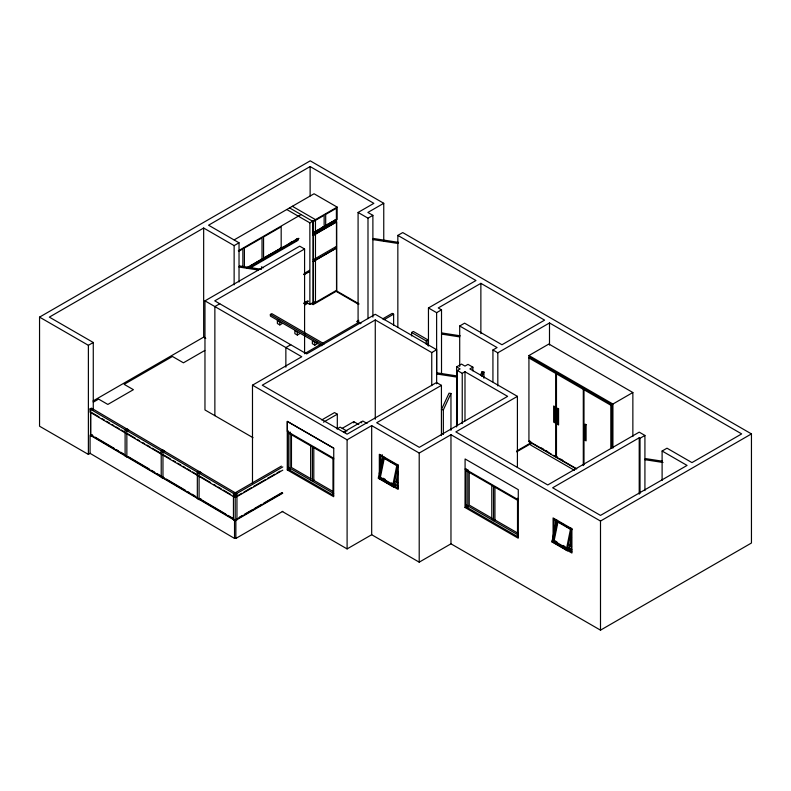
<?xml version="1.0" encoding="UTF-8"?>
<svg xmlns="http://www.w3.org/2000/svg" width="791" height="791" viewBox="0 0 791 791"><rect width="100%" height="100%" fill="white"/><g stroke="black" fill="none" stroke-linecap="round" stroke-linejoin="round"><path stroke-width="1.19" d="M382.537 457.247L378.246 478.219L393.562 487.058L395.184 486.623L398.288 471.485M379.294 478.822L383.823 456.694M384.367 457.801L380.382 477.28L393.592 484.903M397.042 464.317L392.514 486.455L394.136 486.02L395.184 486.623M393.562 487.058L398.091 464.93M571.498 537.485L568.877 550.299L567.256 550.734L551.94 541.894L556.468 519.766M552.988 542.497L557.517 520.369M558.06 521.477L554.076 540.955L566.277 547.995M566.208 550.131L570.736 528.002M567.256 550.734L571.547 529.772M457.247 377.159L436.642 373.975L437.156 372.868L456.545 375.873M443.346 409.886L450.959 393.473L449.051 393.176L441.427 409.6L443.346 409.886L443.346 434.486M480.493 375.043L482.016 371.77L483.934 372.067L483.934 378.217M481.897 376.437L483.934 372.067M90.332 453.283L88.384 454.42L39.55 426.22L39.55 317.122L310.24 160.84L383.754 203.287L383.754 241.285M239.03 282.021L239.03 242.797L234.136 245.615L203.663 228.026L49.339 317.122L93.269 342.483L93.269 409.906M361.062 323.272L358.086 321.551L358.086 212.453L373.856 203.346L310.131 166.555L208.557 225.198L239.03 242.797M234.205 239.851L314.057 193.765L337.154 207.104L337.154 219.631L312.663 233.77L312.663 221.253L289.555 207.904M238.309 250.826L301.114 214.569M238.714 251.32L242.867 248.928L242.867 266.508M243.766 247.672L244.399 248.038L262.029 237.864L262.029 258.954L246.476 267.931M39.55 317.122L88.384 345.311L93.269 342.483M286.767 209.506L309.864 222.844L337.154 207.104M313.434 221.52L324.142 215.34L324.142 226.325L313.434 232.514L313.434 221.52L312.801 221.154M282.674 247.118L263.561 258.074L263.561 236.974L281.181 226.809L281.181 247.899M290.129 242.817L292.255 241.591M295.448 239.742L297.574 238.516M250.589 265.845L252.705 264.619M254.821 263.393L262.246 259.112M264.362 257.886L271.778 253.604M273.904 252.378L281.319 248.097M283.435 246.871L298.276 238.309M248.147 267.536L261.327 259.923L260.971 259.319M263.907 258.024L280.479 248.868L280.123 248.265M247.89 267.931L298.978 238.427M249.333 267.566L298.088 239.426M250.401 267.852L298.088 240.316M316.479 231.031L318.575 229.815M320.671 228.609L328.028 224.367M330.124 223.151L335.374 220.116M314.136 232.673L313.78 232.07L314.136 232.673L323.44 227.294L323.084 226.691M326.03 225.395L335.691 220.224L335.335 219.621M315.876 232.188L319.03 230.369M321.126 229.153L324.28 227.333M327.434 225.514L329.531 224.308M332.685 222.489L334.781 221.272M315.243 232.752L336.244 220.62L335.335 220.017M313.285 303.714L313.365 234.373L336.462 221.035L336.531 290.297L313.285 303.714L312.663 303.349M324.696 228.184L326.802 226.968M328.898 225.761L336.244 221.52L336.244 220.62M253.011 437.7L204.968 409.956L204.968 300.857L299.69 246.169L304.584 248.997L304.584 353.191M304.584 248.997L214.747 300.857L306.651 353.913L375.27 314.294L436.642 349.731L436.642 383.813M383.754 203.287L367.874 212.453L372.887 215.34L372.887 317.092M219.76 303.744L214.865 306.572L214.865 415.68M358.086 212.453L367.993 218.168L372.887 215.34M313.216 259.794L336.531 246.337M313.216 261.406L336.462 247.988M313.285 261.524L336.531 248.107M304.159 273.429L309.479 270.354M303.615 274.556L307.828 272.124M304.159 274.645L309.479 271.57M92.972 401.027L203.663 337.124L205.759 338.34M93.298 402.164L98.598 399.099L107.843 404.438L133.402 389.676L124.157 384.347L172.448 356.464L183.433 362.812L204.82 350.462M92.488 408.522L90.738 409.53L90.738 435.801L92.488 434.793M397.843 327.345L397.843 235.402L402.738 232.574L751.45 433.903L751.45 543.012L600.498 630.16L450.969 543.822L419.21 562.164L371.681 534.726L347.101 548.914L282.258 511.47M321.808 345.756L270.364 316.054L270.364 314.442L271.758 313.632L324.261 343.947M303.615 303.24L307.828 300.807M304.169 303.734L308.431 301.272M282.258 323.529L279.816 324.933L277.374 323.529L277.374 320.691L278.996 319.752M304.565 305.118L307.758 303.269M305.662 302.053L309.864 304.476L315.461 301.252L315.461 219.621L292.354 206.283M313.157 304.604L336.669 291.029L336.669 221.935L313.157 235.5L313.157 304.604L311.051 303.388M125.107 429.79L126.857 428.781L128.607 429.79L126.857 430.798L125.107 429.79L125.107 456.061L126.857 457.069L126.857 430.798M297.317 335.038L297.317 332.21L294.865 330.796L294.865 333.624L297.317 335.038L299.759 333.634M290.752 344.738L285.858 347.565L285.858 367.182M314.808 345.143L314.808 342.305L312.366 340.891L312.366 343.729L314.808 345.143L317.25 343.729L317.25 341.841M358.788 320.335L356.672 321.551L360.38 323.697M304.416 353.745L320.296 344.579M322.412 343.353L358.422 322.56M252.487 483.252L252.487 385.177L301.757 356.741L204.968 300.857M436.642 349.731L431.748 352.559L375.27 319.95L262.276 385.187L347.101 434.16L436.533 382.528L441.427 385.346L441.427 435.614M382.626 318.911L392.217 313.365L393.621 314.175L393.621 325.23M384.03 319.722L393.621 314.175M161.216 451.058L162.966 450.049L164.716 451.058L162.966 452.076L161.216 451.058L161.216 477.329L162.966 478.337L162.966 452.076M428.455 345.954L428.455 307.956L475.974 280.518L397.843 235.402M459.7 366.451L459.7 325.991L464.594 323.163L501.969 344.747L544.603 320.137L480.869 283.336L438.244 307.956L441.516 309.845L441.516 373.589M428.455 307.956L436.622 312.663L441.516 309.845M411.587 335.938L411.587 332.477L413.337 331.469L428.03 339.952L428.03 345.716M197.335 472.336L199.085 471.317L200.835 472.336L199.085 473.344L197.335 472.336L197.335 498.597L199.085 499.605L200.835 498.597M411.587 332.477L426.28 340.961L428.03 339.952M321.779 419.932L334.524 412.576L337.312 414.187L337.312 428.732M323.509 422.157L337.312 414.187M336.976 428.94L340.12 427.12L346.982 431.085M342.226 428.336L353.775 421.662L358.778 424.549M233.454 493.604L235.204 492.595L236.954 493.604L236.954 519.865L235.204 520.873L233.454 519.865L233.454 493.604L235.204 494.612L236.954 493.604M281.398 466.117L234.502 493.198L235.896 494.009L282.802 466.927M343.759 432.054L362.842 421.03L367.044 423.452M456.585 426.962L456.585 366.895L461.479 364.068L464.989 366.095L467.995 364.364L472.889 367.182L472.889 370.86M236.479 496.343L241.809 493.258M243.935 492.032L251.4 487.721M253.535 486.495L265.252 479.722M267.388 478.496L274.853 474.185M276.979 472.959L280.182 471.11M282.802 470.161L235.896 497.242L235.896 494.009M457.346 425.677L457.346 370.504L460.095 368.922L456.585 366.895M492.931 381.845L492.931 349.968L497.074 347.575L459.7 325.991M333.683 448.22L287.271 421.425L287.271 469.913L289.229 468.786M252.487 385.177L347.101 439.806L371.681 425.617L419.21 453.055L450.969 434.724L600.498 521.051L751.45 433.903M441.427 385.346L376.684 422.73L419.319 447.34L507.624 396.36L464.989 371.75L462.241 373.332L457.346 370.504M472.889 367.182L469.884 368.922L517.413 396.36L517.413 467.461M492.931 349.968L497.816 352.796L549.498 322.955L741.661 433.903L691.957 462.597L667.001 448.19L662.107 451.018L662.107 480.434M239.258 517.284L242.451 515.435M244.587 514.209L252.042 509.898M254.178 508.672L261.633 504.361M263.769 503.125L281.893 492.664M236.479 519.371L282.308 492.912M282.763 493.179L235.866 520.251L235.866 538.434L234.531 537.662M555.766 373.451L556.815 372.838L529.98 357.344L528.932 357.957L555.766 373.451L555.766 457.099L528.932 441.605L528.932 355.545L548.875 344.026L632.859 392.514L632.859 436.573M314.264 480.117L312.396 481.195L312.396 446.846M235.866 538.434L282.763 511.362M517.413 396.36L455.853 431.896L547.758 484.952L639.217 432.143L644.922 435.445L644.922 490.608M556.468 373.856L557.517 373.243L584.341 388.737L583.293 389.34L556.468 373.856L556.468 457.505L576.066 468.826M583.995 464.782L583.995 389.745L585.043 389.142L611.868 404.626L611.868 447.686M528.932 441.605L529.98 441.002M516.8 450.939L531.562 442.416M516.642 451.849L531.483 443.276M583.995 389.745L610.82 405.229L611.868 404.626M528.932 355.545L612.916 404.033L632.859 392.514M465.029 507.496L465.098 458.968L518.283 489.669L518.214 538.206L465.029 507.496L466.987 506.369M556.468 457.505L557.517 456.901M495.413 519.647L493.544 520.725L493.544 486.386M644.922 435.445L640.028 438.273L639.217 437.799L552.652 487.78L600.498 515.406L687.063 465.424L662.107 451.018M90.026 408.927L91.44 408.126L235.906 493.198L234.492 493.999L90.026 408.927L90.026 412.16L234.492 497.232L234.492 493.999M90.52 411.874L90.52 434.912L93.071 435.92M234.531 520.251L90.065 435.169L90.065 453.352L234.531 538.434L235.876 537.672M395.46 485.298L393.839 485.733L378.523 476.884M551.94 541.894L553.562 541.459M569.154 548.974L567.533 549.409L552.217 540.569M398.585 242.382L373.392 238.487L372.887 239.584L398.071 243.48M261.475 269.326L239.544 265.934L239.03 267.042L258.528 270.057M460.214 335.799L442.021 332.981L441.516 334.089L459.7 336.897M662.324 461.193L645.436 458.582L644.922 459.69L663.016 462.488M336.462 221.035L335.829 220.669L336.462 221.846M335.374 221.015L336.531 221.806L313.285 235.224L312.663 234.858M326.03 224.99L326.386 225.603M312.732 234.007L313.365 234.373M336.679 290.989L358.985 303.863M336.215 291.404L358.659 304.367M263.907 257.629L264.263 258.232M261.416 266.824L263.235 267.872M541.37 447.973L543.506 449.209M545.642 450.445L547.777 451.681M560.601 459.077L562.737 460.313M528.932 441.2L551.258 454.093M553.384 455.319L576.768 468.826M574.484 470.329L530.692 445.046L530.692 441.813M270.364 314.442L322.866 344.747M277.374 320.691L279.816 322.105L279.816 324.933M561.106 523.237L563.143 524.413M565.179 525.59L567.206 526.757M554.135 519.341L571.903 529.604M556.202 521.091L571.517 529.93M465.098 469.073L518.283 499.774M466.077 470.526L518.194 500.614M360.745 422.226L361.794 422.839M569.471 545.177L571.567 546.383M568.769 547.995L571.903 549.804M554.857 540.718L556.904 541.894M563.024 545.434L565.071 546.611M568.769 550.012L571.903 551.831M567.829 549.696L568.877 550.299M344.649 431.52L345.697 432.133M343.956 431.926L345.005 432.529M492.15 518.313L469.221 505.073L469.221 471.95M517.868 533.154L494.939 519.924L494.939 486.801M389.449 460.738L391.486 461.914M393.513 463.081L395.549 464.258M466.077 504.876L518.194 534.963M380.441 455.665L398.209 465.929M382.508 457.416L397.824 466.255M518.194 536.98L466.077 506.893L466.077 468.499M395.777 481.492L397.873 482.698M395.075 484.319L398.209 486.129M383.2 478.219L385.247 479.395M391.377 482.935L393.414 484.112M395.075 486.336L398.209 488.146M379.334 478.525L398.15 489.392L398.15 465.148L379.334 454.281L379.334 473.68M333.753 458.286L287.341 431.49L287.341 421.385L333.753 448.181L333.683 496.708L287.271 469.913M288.32 432.944L333.673 459.136M311.021 478.782L291.464 467.491L291.464 434.378M333.347 491.676L313.8 480.384L313.8 447.271M288.32 467.293L333.673 493.475M333.673 495.502L288.32 469.31L288.32 430.927M91.588 412.507L99.023 416.877M102.207 418.755L104.333 420.011M106.459 421.257L109.642 423.136M111.768 424.391L113.894 425.637M116.02 426.893L119.204 428.771M121.33 430.017L124.513 431.896M127.707 433.775L135.142 438.155M137.258 439.4L139.384 440.656M142.578 442.525L144.694 443.781M146.819 445.026L150.013 446.905M152.129 448.161L160.632 453.164M163.816 455.043L170.194 458.79M173.377 460.669L175.503 461.924M177.629 463.17L180.813 465.049M182.939 466.304L185.064 467.55M187.19 468.806L190.374 470.685M192.5 471.93L197.809 475.055M199.935 476.311L210.554 482.569M213.748 484.438L215.864 485.694M217.99 486.949L221.183 488.818M223.299 490.074L230.735 494.454M95.197 437.176L114.319 448.428M116.445 449.684L118.571 450.929M120.687 452.185L123.88 454.064M128.122 456.565L149.37 469.073M151.496 470.329L154.68 472.207M156.806 473.453L164.241 477.833M166.367 479.089L185.489 490.341M187.615 491.597L189.731 492.842M191.857 494.098L195.051 495.977M199.292 498.478L225.85 514.12M227.976 515.366L233.286 518.5M90.52 434.912L233.928 519.361M640.028 438.273L640.028 493.436M639.217 437.799L639.217 494.187M612.916 404.033L612.916 448.092M610.82 405.229L610.82 448.289M600.498 521.051L600.498 630.16M583.293 389.34L583.293 465.612M571.201 528.388L571.201 551.416M555.885 519.549L555.885 524.393M554.135 518.53L554.135 531.868M549.498 322.955L549.498 345.024M517.512 498.201L517.512 536.585M497.816 352.796L497.816 385.889M491.794 485.367L491.794 519.717M482.016 371.77L482.016 374.232M480.869 283.336L480.869 333.604M467.827 469.518L467.827 507.901M464.989 371.75L464.989 420.782M462.241 373.332L462.241 423.59M450.959 393.473L450.959 430.373M450.969 434.724L450.969 543.822M436.622 312.663L436.622 373.965M431.748 352.559L431.748 385.652M426.28 340.961L426.28 344.421M419.21 453.055L419.21 562.164M397.507 464.713L397.507 487.74M382.191 454.657L382.191 461.924M380.441 454.855L380.441 469.409M375.27 319.95L375.27 419.24M371.681 425.617L371.681 534.726M367.993 218.168L367.993 318.694M353.775 421.662L353.775 422.878M347.101 439.806L347.101 548.914M332.981 457.91L332.981 495.097M313.147 233.958L313.147 234.848M310.645 445.837L310.645 480.186M310.131 166.555L310.131 195.97M309.864 222.844L309.864 304.476M290.07 431.935L290.07 470.329M244.399 248.038L244.399 266.794M235.204 494.612L235.204 520.873M234.531 519.479L234.531 538.434M234.136 245.615L234.136 284.849M203.663 228.026L203.663 337.124M199.085 473.344L199.085 499.605M88.384 345.311L88.384 454.42M336.393 208.26L325.684 214.45L325.684 225.445L336.393 219.255L336.393 208.26M554.718 406.594L553.66 405.981L553.66 422.147L554.718 422.75L554.718 406.594M558.565 408.809L557.517 408.205L557.517 424.371L558.565 424.975L558.565 408.809M586.091 424.708L585.043 424.095L585.043 440.261L586.091 440.874L586.091 424.708M571.903 528.793L553.087 517.927L553.087 542.171L571.903 553.038L571.903 528.793"/></g></svg>
